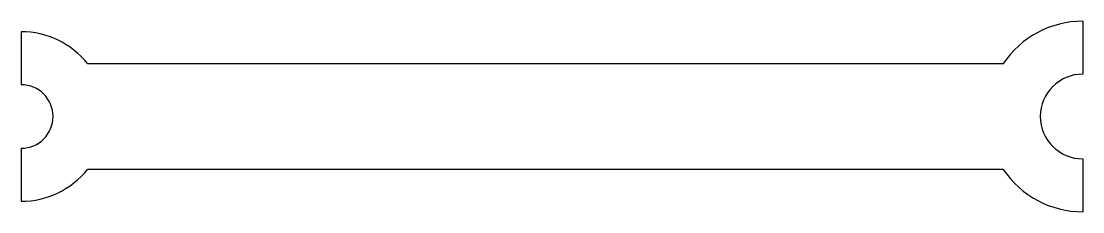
# Model space of a CAD drawing. Extents: x 0 to 100, y -4 to 14.
import ezdxf

# ---------------------------------------------------------------- set-up
doc = ezdxf.new("R2010")
doc.units = 0
doc.layers.get('0').update_dxf_attribs({"linetype": 'CONTINUOUS'})

msp = doc.modelspace()

# ---------------------------------------------------------------- linework, layer by layer
for p, q in [((0, 13), (0, 8)), ((0, 2), (0, -3))]:
    msp.add_line(p, q)
for points in [[(100, 14), (100, 9)], [(6.24, 10), (92.52, 10)], [(92.52, 0), (6.24, 0)], [(100, 1), (100, -4)]]:
    msp.add_lwpolyline(points)
for centre, radius, start, end in [((100, 5), 9, 90, 146.251), ((0, 5), 8, 38.6822, 90), ((100, 5), 4, 90, 270), ((0, 5), 3, 270, 90), ((100, 5), 9, 213.749, 270), ((0, 5), 8, 270, 321.3178)]:
    msp.add_arc(centre, radius, start, end)

doc.saveas('drawing.dxf')
